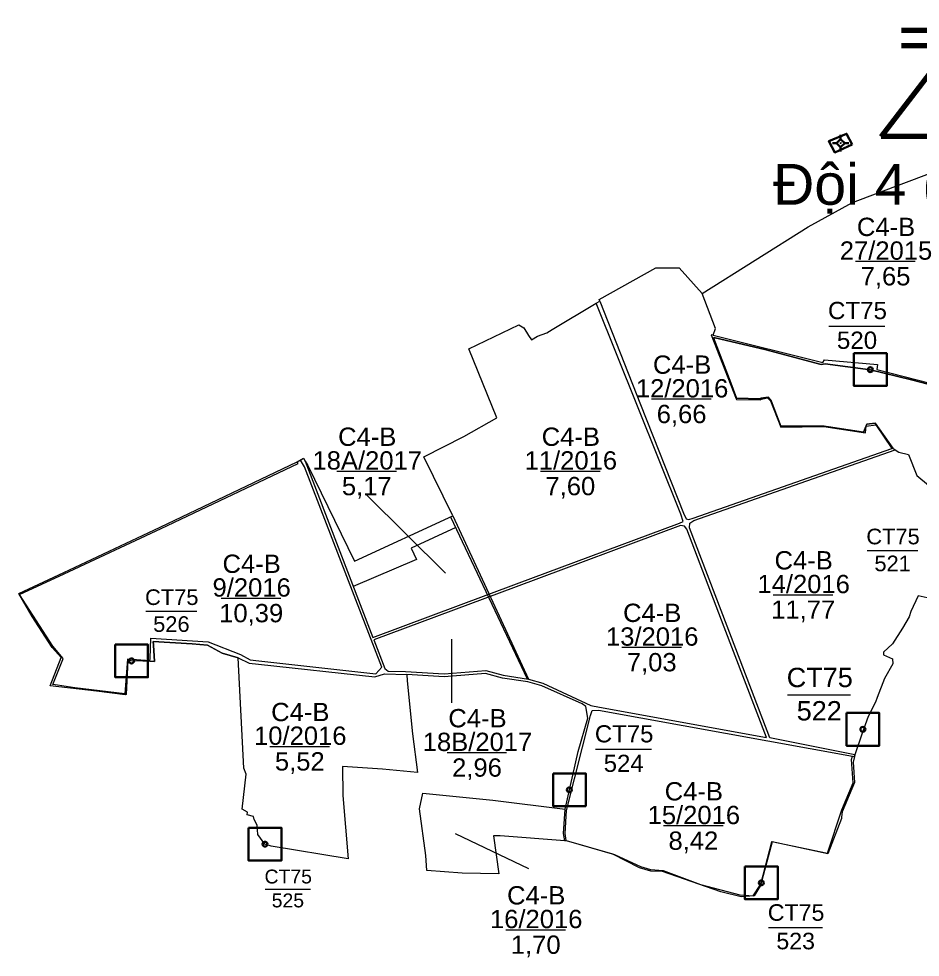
# Model space of a CAD drawing. Header units: metres. Extents: x 414177 to 417612, y 1525362 to 1528489.
# Drawn here: x 414177 to 415554, y 1527055 to 1528489 of the extents above; entities that cross this region are included whole.
import ezdxf
from ezdxf.enums import TextEntityAlignment as Align

# ---------------------------------------------------------------- set-up
doc = ezdxf.new("R2010")
doc.units = ezdxf.units.M
doc.header["$MEASUREMENT"] = 0
doc.linetypes.add('DGN Style 1', pattern=[5.902559, 0.009821, -5.892738])
doc.layers.add('RanhOne', color=1, linetype='Continuous', lineweight=0)
doc.layers.add('TruSo', color=1, linetype='Continuous', lineweight=106)
doc.styles.add('Style-Arial', font='arial.ttf')

# ---------------------------------------------------------------- blocks, each defined once
blk = doc.blocks.new('*U0')
at = {"color": 0, "linetype": 'Continuous', "lineweight": -2, "ltscale": 10, "flags": 128}
blk.add_lwpolyline([(-150, 150), (150, 150), (150, -150), (-150, -150), (-150, 150)], close=True, dxfattribs=at)
at = {"color": 0, "linetype": 'Continuous', "lineweight": -2, "ltscale": 10}
blk.add_circle((-0.02828, 0.016065), 22.5, dxfattribs=at)
blk = doc.blocks.new('*U40')
at = {"layer": 'RanhOne', "color": 3, "linetype": 'Continuous', "lineweight": 13}
blk.add_line((-66.520877, -1.660429), (63.750129, -1.660429), dxfattribs=at)
at = {"layer": 'RanhOne', "color": 3, "linetype": 'Continuous', "lineweight": 13, "style": 'Style-Arial'}
blk.add_text('7,65', height=40, dxfattribs=at).set_placement((-1.025137, -54.422685), align=Align.CENTER)
at = {"layer": 'RanhOne', "color": 3, "linetype": 'Continuous', "lineweight": 13, "insert": (-0.000029, 1.089388), "char_height": 40, "attachment_point": 8, "line_spacing_factor": 0.776524, "style": 'Style-Arial'}
blk.add_mtext('C4-B\\P27/2015', dxfattribs=at)
blk = doc.blocks.new('*U41')
at = {"layer": 'RanhOne', "color": 3, "linetype": 'Continuous', "lineweight": 13}
blk.add_line((-66.520877, -1.660429), (63.750129, -1.660429), dxfattribs=at)
at = {"layer": 'RanhOne', "color": 3, "linetype": 'Continuous', "lineweight": 13, "style": 'Style-Arial'}
blk.add_text('6,66', height=40, dxfattribs=at).set_placement((-1.025137, -54.422685), align=Align.CENTER)
at = {"layer": 'RanhOne', "color": 3, "linetype": 'Continuous', "lineweight": 13, "insert": (-0.000029, 1.089388), "char_height": 40, "attachment_point": 8, "line_spacing_factor": 0.776524, "style": 'Style-Arial'}
blk.add_mtext('C4-B\\P12/2016', dxfattribs=at)
blk = doc.blocks.new('*U42')
at = {"layer": 'RanhOne', "color": 3, "linetype": 'Continuous', "lineweight": 13}
blk.add_line((-66.520877, -1.660429), (63.750129, -1.660429), dxfattribs=at)
at = {"layer": 'RanhOne', "color": 3, "linetype": 'Continuous', "lineweight": 13, "style": 'Style-Arial'}
blk.add_text('7,60', height=40, dxfattribs=at).set_placement((-1.025137, -54.422685), align=Align.CENTER)
at = {"layer": 'RanhOne', "color": 3, "linetype": 'Continuous', "lineweight": 13, "insert": (-0.000029, 1.089388), "char_height": 40, "attachment_point": 8, "line_spacing_factor": 0.776524, "style": 'Style-Arial'}
blk.add_mtext('C4-B\\P11/2016', dxfattribs=at)
blk = doc.blocks.new('*U43')
at = {"layer": 'RanhOne', "color": 3, "linetype": 'Continuous', "lineweight": 13}
blk.add_line((-66.520877, -1.660429), (63.750129, -1.660429), dxfattribs=at)
at = {"layer": 'RanhOne', "color": 3, "linetype": 'Continuous', "lineweight": 13, "style": 'Style-Arial'}
blk.add_text('7,03', height=40, dxfattribs=at).set_placement((-1.025137, -54.422685), align=Align.CENTER)
at = {"layer": 'RanhOne', "color": 3, "linetype": 'Continuous', "lineweight": 13, "insert": (-0.000029, 1.089388), "char_height": 40, "attachment_point": 8, "line_spacing_factor": 0.776524, "style": 'Style-Arial'}
blk.add_mtext('C4-B\\P13/2016', dxfattribs=at)
blk = doc.blocks.new('*U44')
at = {"layer": 'RanhOne', "color": 3, "linetype": 'Continuous', "lineweight": 13}
blk.add_line((-66.520877, -1.660429), (63.750129, -1.660429), dxfattribs=at)
at = {"layer": 'RanhOne', "color": 3, "linetype": 'Continuous', "lineweight": 13, "style": 'Style-Arial'}
blk.add_text('11,77', height=40, dxfattribs=at).set_placement((-1.025137, -54.422685), align=Align.CENTER)
at = {"layer": 'RanhOne', "color": 3, "linetype": 'Continuous', "lineweight": 13, "insert": (-0.000029, 1.089388), "char_height": 40, "attachment_point": 8, "line_spacing_factor": 0.776524, "style": 'Style-Arial'}
blk.add_mtext('C4-B\\P14/2016', dxfattribs=at)
blk = doc.blocks.new('*U45')
at = {"layer": 'RanhOne', "color": 3, "linetype": 'Continuous', "lineweight": 13}
blk.add_line((-66.520877, -1.660429), (63.750129, -1.660429), dxfattribs=at)
at = {"layer": 'RanhOne', "color": 3, "linetype": 'Continuous', "lineweight": 13, "style": 'Style-Arial'}
blk.add_text('5,17', height=40, dxfattribs=at).set_placement((-1.025137, -54.422685), align=Align.CENTER)
at = {"layer": 'RanhOne', "color": 3, "linetype": 'Continuous', "lineweight": 13, "insert": (-0.000029, 1.089388), "char_height": 40, "attachment_point": 8, "line_spacing_factor": 0.776524, "style": 'Style-Arial'}
blk.add_mtext('C4-B\\P18A/2017', dxfattribs=at)
blk = doc.blocks.new('*U46')
at = {"layer": 'RanhOne', "color": 3, "linetype": 'Continuous', "lineweight": 13}
blk.add_line((-66.520877, -1.660429), (63.750129, -1.660429), dxfattribs=at)
at = {"layer": 'RanhOne', "color": 3, "linetype": 'Continuous', "lineweight": 13, "style": 'Style-Arial'}
blk.add_text('2,96', height=40, dxfattribs=at).set_placement((-1.025137, -54.422685), align=Align.CENTER)
at = {"layer": 'RanhOne', "color": 3, "linetype": 'Continuous', "lineweight": 13, "insert": (-0.000029, 1.089388), "char_height": 40, "attachment_point": 8, "line_spacing_factor": 0.776524, "style": 'Style-Arial'}
blk.add_mtext('C4-B\\P18B/2017', dxfattribs=at)
blk = doc.blocks.new('*U47')
at = {"layer": 'RanhOne', "color": 3, "linetype": 'Continuous', "lineweight": 13}
blk.add_line((-66.520877, -1.660429), (63.750129, -1.660429), dxfattribs=at)
at = {"layer": 'RanhOne', "color": 3, "linetype": 'Continuous', "lineweight": 13, "style": 'Style-Arial'}
blk.add_text('8,42', height=40, dxfattribs=at).set_placement((-1.025137, -54.422685), align=Align.CENTER)
at = {"layer": 'RanhOne', "color": 3, "linetype": 'Continuous', "lineweight": 13, "insert": (-0.000029, 1.089388), "char_height": 40, "attachment_point": 8, "line_spacing_factor": 0.776524, "style": 'Style-Arial'}
blk.add_mtext('C4-B\\P15/2016', dxfattribs=at)
blk = doc.blocks.new('*U48')
at = {"layer": 'RanhOne', "color": 3, "linetype": 'Continuous', "lineweight": 13}
blk.add_line((-66.520877, -1.660429), (63.750129, -1.660429), dxfattribs=at)
at = {"layer": 'RanhOne', "color": 3, "linetype": 'Continuous', "lineweight": 13, "style": 'Style-Arial'}
blk.add_text('1,70', height=40, dxfattribs=at).set_placement((-1.025137, -54.422685), align=Align.CENTER)
at = {"layer": 'RanhOne', "color": 3, "linetype": 'Continuous', "lineweight": 13, "insert": (-0.000029, 1.089388), "char_height": 40, "attachment_point": 8, "line_spacing_factor": 0.776524, "style": 'Style-Arial'}
blk.add_mtext('C4-B\\P16/2016', dxfattribs=at)
blk = doc.blocks.new('*U49')
at = {"layer": 'RanhOne', "color": 3, "linetype": 'Continuous', "lineweight": 13}
blk.add_line((-66.520877, -1.660429), (63.750129, -1.660429), dxfattribs=at)
at = {"layer": 'RanhOne', "color": 3, "linetype": 'Continuous', "lineweight": 13, "style": 'Style-Arial'}
blk.add_text('5,52', height=40, dxfattribs=at).set_placement((-1.025137, -54.422685), align=Align.CENTER)
at = {"layer": 'RanhOne', "color": 3, "linetype": 'Continuous', "lineweight": 13, "insert": (-0.000029, 1.089388), "char_height": 40, "attachment_point": 8, "line_spacing_factor": 0.776524, "style": 'Style-Arial'}
blk.add_mtext('C4-B\\P10/2016', dxfattribs=at)
blk = doc.blocks.new('*U50')
at = {"layer": 'RanhOne', "color": 3, "linetype": 'Continuous', "lineweight": 13}
blk.add_line((-66.520877, -1.660429), (63.750129, -1.660429), dxfattribs=at)
at = {"layer": 'RanhOne', "color": 3, "linetype": 'Continuous', "lineweight": 13, "style": 'Style-Arial'}
blk.add_text('10,39', height=40, dxfattribs=at).set_placement((-1.025137, -54.422685), align=Align.CENTER)
at = {"layer": 'RanhOne', "color": 3, "linetype": 'Continuous', "lineweight": 13, "insert": (-0.000029, 1.089388), "char_height": 40, "attachment_point": 8, "line_spacing_factor": 0.776524, "style": 'Style-Arial'}
blk.add_mtext('C4-B\\P9/2016', dxfattribs=at)
blk = doc.blocks.new('CENTRD_1')
at = {"layer": 'RanhOne', "linetype": 'Continuous', "lineweight": 30}
h = blk.add_hatch(color=5, dxfattribs=at)
edge = h.paths.add_edge_path()
edge.add_arc((0, 0), 1.5, 0, 360)
at = {"layer": 'RanhOne', "color": 5, "linetype": 'Continuous', "lineweight": 30}
for p, q in [((-6.25, 0), (-12.5, 0)), ((0, 6.25), (-6.25, 0)), ((-6.25, 0), (0, -6.25)), ((0, 12.5), (0, 6.25)), ((6.25, 0), (0, 6.25)), ((0, -6.25), (6.25, 0)), ((12.5, 0), (6.25, 0)), ((0, -6.25), (0, -12.5))]:
    blk.add_line(p, q, dxfattribs=at)
blk = doc.blocks.new('*U54')
at = {"layer": 'RanhOne', "color": 3, "linetype": 'Continuous', "lineweight": 13}
blk.add_line((-66.520877, -1.660429), (63.750129, -1.660429), dxfattribs=at)
at = {"layer": 'RanhOne', "color": 3, "linetype": 'Continuous', "lineweight": 13, "style": 'Style-Arial'}
for s, p in [('CT75', (-0.000029, 14.422722)), ('525', (-1.025137, -54.422685))]:
    blk.add_text(s, height=40, dxfattribs=at).set_placement(p, align=Align.CENTER)
blk = doc.blocks.new('*U71')
at = {"layer": 'RanhOne', "color": 3, "linetype": 'Continuous', "lineweight": 13}
blk.add_line((-66.520877, -1.660429), (63.750129, -1.660429), dxfattribs=at)
at = {"layer": 'RanhOne', "color": 3, "linetype": 'Continuous', "lineweight": 13, "style": 'Style-Arial'}
for s, p in [('CT75', (-0.000029, 14.422722)), ('520', (-1.025137, -54.422685))]:
    blk.add_text(s, height=40, dxfattribs=at).set_placement(p, align=Align.CENTER)
blk = doc.blocks.new('*U72')
at = {"layer": 'RanhOne', "color": 3, "linetype": 'Continuous', "lineweight": 13}
blk.add_line((-66.520877, -1.660429), (63.750129, -1.660429), dxfattribs=at)
at = {"layer": 'RanhOne', "color": 3, "linetype": 'Continuous', "lineweight": 13, "style": 'Style-Arial'}
for s, p in [('CT75', (-0.000029, 14.422722)), ('521', (-1.025137, -54.422685))]:
    blk.add_text(s, height=40, dxfattribs=at).set_placement(p, align=Align.CENTER)
blk = doc.blocks.new('*U73')
at = {"layer": 'RanhOne', "color": 3, "linetype": 'Continuous', "lineweight": 13}
blk.add_line((-66.520877, -1.660429), (63.750129, -1.660429), dxfattribs=at)
at = {"layer": 'RanhOne', "color": 3, "linetype": 'Continuous', "lineweight": 13, "style": 'Style-Arial'}
for s, p in [('CT75', (-0.000029, 14.422722)), ('522', (-1.025137, -54.422685))]:
    blk.add_text(s, height=40, dxfattribs=at).set_placement(p, align=Align.CENTER)
blk = doc.blocks.new('*U74')
at = {"layer": 'RanhOne', "color": 3, "linetype": 'Continuous', "lineweight": 13}
blk.add_line((-66.520877, -1.660429), (63.750129, -1.660429), dxfattribs=at)
at = {"layer": 'RanhOne', "color": 3, "linetype": 'Continuous', "lineweight": 13, "style": 'Style-Arial'}
for s, p in [('CT75', (-0.000029, 14.422722)), ('524', (-1.025137, -54.422685))]:
    blk.add_text(s, height=40, dxfattribs=at).set_placement(p, align=Align.CENTER)
blk = doc.blocks.new('*U75')
at = {"layer": 'RanhOne', "color": 3, "linetype": 'Continuous', "lineweight": 13}
blk.add_line((-66.520877, -1.660429), (63.750129, -1.660429), dxfattribs=at)
at = {"layer": 'RanhOne', "color": 3, "linetype": 'Continuous', "lineweight": 13, "style": 'Style-Arial'}
for s, p in [('CT75', (-0.000029, 14.422722)), ('523', (-1.025137, -54.422685))]:
    blk.add_text(s, height=40, dxfattribs=at).set_placement(p, align=Align.CENTER)
blk = doc.blocks.new('*U76')
at = {"layer": 'RanhOne', "color": 3, "linetype": 'Continuous', "lineweight": 13}
blk.add_line((-66.520877, -1.660429), (63.750129, -1.660429), dxfattribs=at)
at = {"layer": 'RanhOne', "color": 3, "linetype": 'Continuous', "lineweight": 13, "style": 'Style-Arial'}
for s, p in [('CT75', (-0.000029, 14.422722)), ('526', (-1.025137, -54.422685))]:
    blk.add_text(s, height=40, dxfattribs=at).set_placement(p, align=Align.CENTER)
blk = doc.blocks.new('*U78')
at = {"layer": 'TruSo', "color": 1, "linetype": 'Continuous', "lineweight": 106}
for p, q in [((-1.00498, 13.016671), (-1.00498, 58.941787)), ((-36.158004, 47.398274), (33.778137, 47.398274)), ((-35.952007, 32.006922), (33.984135, 32.006922))]:
    blk.add_line(p, q, dxfattribs=at)
at = {"layer": 'TruSo', "color": 1, "linetype": 'Continuous', "lineweight": 106, "flags": 128}
blk.add_lwpolyline([(-56.477401, -58.942446), (-1.00498, 13.016671), (56.477968, -58.889332), (-56.477401, -58.942446)], close=True, dxfattribs=at)
blk = doc.blocks.new('*U77')
at = {"layer": 'TruSo', "color": 1, "linetype": 'Continuous', "lineweight": 106, "xscale": 1.5248, "yscale": 1.5248, "zscale": 1.5248}
blk.add_blockref('*U78', (-19.953073, 67.811554), dxfattribs=at)
at = {"layer": 'RanhOne', "color": 7, "linetype": 'Continuous', "lineweight": 0, "style": 'Style-Arial'}
blk.add_text('Đội 4 (Trụ sở)', height=62.5, dxfattribs=at).set_placement((0.000165, -95.186062), align=Align.MIDDLE_CENTER)

msp = doc.modelspace()

# ---------------------------------------------------------------- linework, layer by layer
at = {"layer": 'RanhOne', "color": 3, "linetype": 'Continuous', "lineweight": 0}
for p, q in [((415058.924, 1528054.062), (415064.3518, 1528057.1629)), ((415510.4959, 1527832.0487), (415511.638, 1527832.448)), ((415511.638, 1527832.448), (415515.1677, 1527830.1573)), ((414602.454, 1527811.615), (414607.2905, 1527814.5221)), ((414377.4552, 1527507.2148), (414377.4807, 1527507.8103)), ((415449.969, 1527362.276), (415453.233, 1527361.6864)), ((415453.233, 1527361.6864), (415453.837, 1527364.266)), ((415010.7731, 1527233.2044), (415013.1719, 1527233.4326))]:
    msp.add_line(p, q, dxfattribs=at)
at = {"layer": 'RanhOne', "color": 7, "linetype": 'Continuous', "lineweight": 0}
for p, q in [((414708.543156, 1527760.81646), (414828.815565, 1527641.733915)), ((414836.602198, 1527727.962346), (414953.370013, 1527480.416055)), ((414839.899, 1527729.482), (414955.4446, 1527480.1029)), ((414838.25419, 1527443.535973), (414838.25419, 1527541.061945)), ((414955.942055, 1527190.184736), (414844.251651, 1527243.66672))]:
    msp.add_line(p, q, dxfattribs=at)
at = {"layer": 'RanhOne', "color": 3, "linetype": 'DGN Style 1', "lineweight": 0}
msp.add_line((415010.7731, 1527232.8703), (415010.7731, 1527233.2044), dxfattribs=at)
at = {"layer": 'RanhOne', "color": 5, "linetype": 'Continuous', "lineweight": 30, "flags": 128}
msp.add_lwpolyline([(415449.75, 1528296.39), (415441.11, 1528312.81), (415413.92, 1528301.36), (415423.03, 1528284.31), (415449.75, 1528296.39)], dxfattribs=at)
at = {"layer": 'RanhOne', "color": 3, "linetype": 'Continuous', "lineweight": 13, "flags": 128}
for points in [[(415568.678, 1527603.249), (415550.6, 1527607.25), (415539.2, 1527582.99), (415536.931, 1527575.2602), (415526.556, 1527557.699), (415511.306, 1527533.748), (415497.394, 1527520.902), (415497.647, 1527516.887), (415511.493, 1527510.888), (415512.013, 1527503.542), (415499.225, 1527481.104), (415488.112, 1527451.805), (415485.071, 1527444.735), (415474.06, 1527422.81), (415465.11, 1527397.55), (415453.837, 1527364.266), (415451.22, 1527353.09), (415453.503, 1527321.969), (415434.42, 1527277.29), (415433.6, 1527269.22), (415433.33, 1527267.06), (415412.7718, 1527212.8645), (415327.679, 1527231.279), (415309.924, 1527164.878), (415300.032, 1527148.844), (415279.951, 1527147.664), (415249.338, 1527154.989), (415160.196, 1527185.988), (415142.451, 1527186.873), (415125.108, 1527191.58), (415084.456, 1527212.493), (415013.254, 1527232.919), (415010.827, 1527232.866), (414912.3, 1527240.72), (414902.152, 1527240.713), (414910.1281, 1527182.7678), (414854.37, 1527183.34), (414800.3653, 1527187.6756), (414798.554, 1527210.539), (414789.16, 1527281.98), (414794.1, 1527305.77), (414900.79, 1527295), (415011.41, 1527281.47), (415031.45, 1527369.17), (415045.87, 1527420.38), (415043.23, 1527438.37), (415037.51, 1527442.27), (414975.765, 1527469.471), (414954.488, 1527475.797), (414915.651, 1527481.597), (414890.03, 1527488.59), (414826.685, 1527483.607), (414769.9186, 1527486.8947), (414770.18, 1527477.53), (414778.57, 1527396.54), (414786.16, 1527337.24), (414732.6, 1527342.51), (414671.52, 1527346.4), (414672.16, 1527302.43), (414680.0274, 1527205.3563), (414562.31, 1527224.644), (414552.912, 1527227.949), (414542.421, 1527242.49), (414541.223, 1527256.985), (414536.596, 1527265.588), (414535.833, 1527270.145), (414526.006, 1527272.767), (414526.207, 1527276.674), (414518.22, 1527281.452), (414524.392, 1527334.743), (414520.711, 1527343.694), (414512.1, 1527512.22), (414487.94, 1527519.335), (414465.131, 1527531.743), (414441.95, 1527533.909), (414382.5627, 1527537.4396), (414382.98, 1527531.56), (414384.2647, 1527507.0648), (414348.808, 1527507.846), (414343.792, 1527508.533), (414341.389, 1527456.258), (414339.6, 1527456.043), (414295.886, 1527461.533), (414225.058, 1527469.688), (414242.16, 1527512.732), (414228.076, 1527528.489), (414197.778, 1527575.441), (414177.184, 1527610.567), (414245.814, 1527642.863), (414393.027, 1527712.136), (414602.454, 1527811.615), (414612.184, 1527817.4634), (414614.38, 1527812.96), (414618.432, 1527806.442), (414689.616, 1527659.988), (414839.899, 1527729.482), (414795.6875, 1527819.7026), (414856.683, 1527850.4211), (414907.21, 1527879.051), (414864.19, 1527984.601), (414940.703, 1528020.877), (414948.563, 1528016.316), (414955.31, 1528004.8), (414960.154, 1527998.393), (414969.341, 1528003.99), (414983.507, 1528009), (414991.413, 1528014.171), (415058.924, 1528054.062), (415064.3518, 1528057.1629), (415063.331, 1528059.744), (415149.875, 1528108.119), (415185.415, 1528108.334), (415220.481, 1528068.997), (415382.269, 1528170.598), (415449.967, 1528207.675), (415607.195, 1528267.164)], [(415628.2, 1527914.37), (415540.44, 1527937.006), (415477.744, 1527952.466), (415408.262, 1527961.267), (415402.594, 1527960.517), (415316.245, 1527983.567), (415240.314, 1528001.094), (415237.89, 1528001.4), (415264.34, 1527932.44), (415273.15, 1527908.99), (415309.22, 1527908.19), (415310.981, 1527908.863), (415321.185, 1527910.485), (415325.808, 1527905.035), (415340.937, 1527866.119), (415406.7906, 1527866.462), (415413.416, 1527865.511), (415467.162, 1527857.188), (415472.155, 1527869.5466), (415484.78, 1527871.05), (415511.638, 1527832.448), (415520.7, 1527826.567), (415535.598, 1527823.181), (415548.645, 1527790.846), (415566.0773, 1527776.1225)]]:
    msp.add_lwpolyline(points, dxfattribs=at)
at = {"layer": 'RanhOne', "color": 3, "linetype": 'Continuous', "lineweight": 0, "flags": 128}
for points in [[(415220.481, 1528068.997), (415382.269, 1528170.598), (415449.967, 1528207.675), (415607.195, 1528267.164)], [(415064.3518, 1528057.1629), (415063.331, 1528059.744), (415149.875, 1528108.119), (415185.415, 1528108.334), (415220.481, 1528068.997)], [(415064.3518, 1528057.1629), (415126.712, 1527899.4909), (415192.307, 1527733.64), (415196.336, 1527724.781), (415200.457, 1527723.882), (415206.828, 1527725.875), (415510.4959, 1527832.0487)], [(415237.527, 1528005.263), (415241.03, 1528015.704), (415220.481, 1528068.997)], [(414614.38, 1527812.96), (414717.8089, 1527543.5709), (414937.1971, 1527625.4507), (415186.028, 1527718.319), (415191.559, 1527720.921), (415188.294, 1527731.831), (415122.0499, 1527896.8298), (415058.924, 1528054.062)], [(414614.38, 1527812.96), (414618.432, 1527806.442), (414689.616, 1527659.988), (414839.899, 1527729.482), (414795.6875, 1527819.7026), (414856.683, 1527850.4211), (414907.21, 1527879.051), (414864.19, 1527984.601), (414940.703, 1528020.877), (414948.563, 1528016.316), (414955.31, 1528004.8), (414960.154, 1527998.393), (414969.341, 1528003.99), (414983.507, 1528009), (414991.413, 1528014.171), (415058.924, 1528054.062)], [(415237.527, 1528005.263), (415234.2421, 1528006.0112), (415272.389, 1527908.054), (415273.262, 1527906.938), (415309.3312, 1527906.6126), (415311.2106, 1527907.6465), (415320.6646, 1527909.4219), (415324.8815, 1527904.8001), (415340.718, 1527864.804), (415406.513, 1527865.558), (415469.819, 1527856.159), (415471.228, 1527866.464), (415486.057, 1527868.093), (415510.4959, 1527832.0487)], [(415237.527, 1528005.263), (415404.848, 1527963.303), (415407.573, 1527967.435), (415488.543, 1527960.637), (415487.106, 1527952.808), (415568.622, 1527931.932), (415577.3291, 1527929.6352)], [(415511.638, 1527832.448), (415484.78, 1527871.05), (415472.155, 1527869.5466), (415467.162, 1527857.188), (415413.416, 1527865.511), (415406.7906, 1527866.462), (415340.937, 1527866.119), (415325.808, 1527905.035), (415321.185, 1527910.485), (415310.981, 1527908.863), (415309.22, 1527908.19), (415273.15, 1527908.99), (415264.34, 1527932.44), (415237.89, 1528001.4), (415240.314, 1528001.094), (415316.245, 1527983.567), (415402.594, 1527960.517), (415408.262, 1527961.267), (415477.744, 1527952.466), (415540.44, 1527937.006), (415628.2, 1527914.37)], [(415453.837, 1527364.266), (415324.1328, 1527390.0871), (415258.7527, 1527560.9054), (415201.298, 1527710.884), (415201.633, 1527718.071), (415207.878, 1527722.018), (415515.1677, 1527830.1573)], [(415515.1677, 1527830.1573), (415520.7, 1527826.567), (415535.598, 1527823.181), (415548.645, 1527790.846), (415566.0773, 1527776.1225)], [(414377.4807, 1527507.8103), (414377.6289, 1527511.2656), (414378.9786, 1527542.7406), (414466.4756, 1527536.6652), (414515.7452, 1527517.7829), (414530.6439, 1527509.403), (414543.6806, 1527507.9955), (414722.1681, 1527488.2584), (414731.684, 1527498.254), (414613.369, 1527804.193), (414607.2905, 1527814.5221)], [(414607.2905, 1527814.5221), (414612.184, 1527817.4634), (414614.38, 1527812.96)], [(414377.4552, 1527507.2148), (414348.808, 1527507.846), (414343.792, 1527508.533), (414341.389, 1527456.258), (414339.6, 1527456.043), (414295.886, 1527461.533), (414225.058, 1527469.688), (414242.16, 1527512.732), (414228.076, 1527528.489), (414197.778, 1527575.441), (414177.184, 1527610.567), (414245.814, 1527642.863), (414393.027, 1527712.136), (414602.454, 1527811.615)], [(414377.4807, 1527507.8103), (414343.311, 1527510.257), (414339.2007, 1527457.5327), (414262.63, 1527466.848), (414236.2392, 1527470.796), (414229.234, 1527471.844), (414244.619, 1527509.668), (414245.1084, 1527511.2367), (414229.2743, 1527530.0742), (414178.4414, 1527609.1272), (414246.6431, 1527640.9027), (414394.4589, 1527709.771), (414603.5683, 1527809.1746), (414602.454, 1527811.615)], [(415318.9554, 1527391.0224), (415254.4464, 1527559.3659), (415197.082, 1527709.065), (415193.661, 1527713.325), (415187.6374, 1527714.6502), (414936.7748, 1527621.0235), (414719.2403, 1527539.8356), (414735.987, 1527496.136), (414741.281, 1527492.028), (414767.711, 1527491.489), (414826.639, 1527488.017), (414890.4492, 1527493.0365), (414916.5584, 1527485.9103), (414955.4446, 1527480.1029), (414977.3225, 1527473.5982), (415050.7158, 1527439.7261), (415063.642, 1527437.141), (415318.9554, 1527391.0224)], [(415568.678, 1527603.249), (415550.6, 1527607.25), (415539.2, 1527582.99), (415536.931, 1527575.2602), (415526.556, 1527557.699), (415511.306, 1527533.748), (415497.394, 1527520.902), (415497.647, 1527516.887), (415511.493, 1527510.888), (415512.013, 1527503.542), (415499.225, 1527481.104), (415488.112, 1527451.805), (415485.071, 1527444.735), (415474.06, 1527422.81), (415465.11, 1527397.55), (415453.837, 1527364.266)], [(414377.4552, 1527507.2148), (414384.2647, 1527507.0648), (414382.98, 1527531.56), (414382.5627, 1527537.4396), (414441.95, 1527533.909), (414465.131, 1527531.743), (414487.94, 1527519.335), (414512.1, 1527512.22)], [(414769.9186, 1527486.8947), (414770.18, 1527477.53), (414778.57, 1527396.54), (414786.16, 1527337.24), (414732.6, 1527342.51), (414671.52, 1527346.4), (414672.16, 1527302.43), (414680.0274, 1527205.3563), (414562.31, 1527224.644), (414552.912, 1527227.949), (414542.421, 1527242.49), (414541.223, 1527256.985), (414536.596, 1527265.588), (414535.833, 1527270.145), (414526.006, 1527272.767), (414526.207, 1527276.674), (414518.22, 1527281.452), (414524.392, 1527334.743), (414520.711, 1527343.694), (414512.1, 1527512.22)], [(414512.1, 1527512.22), (414529.087, 1527504.542), (414543.138, 1527503.025), (414720.883, 1527483.37), (414735.539, 1527488.129), (414769.9186, 1527486.8947)], [(415011.41, 1527281.47), (415031.45, 1527369.17), (415045.87, 1527420.38), (415043.23, 1527438.37), (415037.51, 1527442.27), (414975.765, 1527469.471), (414954.488, 1527475.797), (414915.651, 1527481.597), (414890.03, 1527488.59), (414826.685, 1527483.607), (414769.9186, 1527486.8947)], [(415013.1719, 1527233.4326), (415011.4774, 1527244.0357), (415013.5899, 1527279.4106), (415049.98, 1527424.426), (415052.81, 1527431.876), (415062.156, 1527432.328), (415449.969, 1527362.276)], [(415453.233, 1527361.6864), (415451.22, 1527353.09), (415453.503, 1527321.969), (415434.42, 1527277.29), (415433.6, 1527269.22), (415433.33, 1527267.06), (415412.7718, 1527212.8645), (415327.679, 1527231.279), (415309.924, 1527164.878), (415300.032, 1527148.844), (415279.951, 1527147.664), (415249.338, 1527154.989), (415160.196, 1527185.988), (415142.451, 1527186.873), (415125.108, 1527191.58), (415084.456, 1527212.493), (415013.254, 1527232.919), (415010.827, 1527232.866), (415010.7731, 1527232.8703)], [(415013.1719, 1527233.4326), (415086.668, 1527211.961), (415126.5421, 1527193.8703), (415142.003, 1527189.331), (415161.0569, 1527187.4147), (415217.971, 1527166.497), (415277.9566, 1527150.3197), (415298.4989, 1527149.1989), (415310.0443, 1527167.011), (415326.797, 1527231.499), (415326.8393, 1527231.7074), (415411.905, 1527214.212), (415433.7938, 1527280.0494), (415451.039, 1527321.522), (415448.898, 1527357.099), (415449.969, 1527362.276)], [(415010.7731, 1527232.8703), (414912.3, 1527240.72), (414902.152, 1527240.713), (414910.1281, 1527182.7678), (414854.37, 1527183.34), (414800.3653, 1527187.6756), (414798.554, 1527210.539), (414789.16, 1527281.98), (414794.1, 1527305.77), (414900.79, 1527295), (415011.41, 1527281.47)], [(415010.7731, 1527233.2044), (415009.066, 1527243.917), (415011.41, 1527281.47)]]:
    msp.add_lwpolyline(points, dxfattribs=at)
at = {"layer": 'RanhOne', "color": 7, "linetype": 'Continuous', "lineweight": 0, "flags": 128}
msp.add_lwpolyline([(414844.701698, 1527711.38995), (414776.300162, 1527679.859204), (414784.283628, 1527662.540194), (414687.967368, 1527621.18796)], dxfattribs=at)

# ---------------------------------------------------------------- block references
at = {"layer": 'RanhOne', "color": 5, "linetype": 'Continuous', "lineweight": 30}
msp.add_blockref('CENTRD_1', (415432.01, 1528298.56), dxfattribs=at)
at = {"layer": 'RanhOne', "color": 3, "linetype": 'Continuous', "lineweight": 13}
for name, p, xscale, yscale, zscale in [('*U40', (415501.384823, 1528119.381989), 0.698935, 0.698935, 0.698935), ('*U71', (415457.779705, 1528020.274325), 0.658986, 0.658986, 0.658986), ('*U41', (415190.01416, 1527908.964344), 0.698935, 0.698935, 0.698935), ('*U45', (414709.25966, 1527798.854376), 0.698935, 0.698935, 0.698935), ('*U42', (415020.118898, 1527798.854376), 0.698935, 0.698935, 0.698935), ('*U72', (415512.087592, 1527677.221903), 0.596897, 0.596897, 0.596897), ('*U50', (414532.777023, 1527604.814066), 0.698935, 0.698935, 0.698935), ('*U44', (415375.640466, 1527610.094432), 0.698935, 0.698935, 0.698935), ('*U76', (414410.791032, 1527584.565842), 0.596897, 0.596897, 0.596897), ('*U43', (415144.394136, 1527529.871456), 0.698935, 0.698935, 0.698935), ('*U73', (415400.210661, 1527457.039229), 0.738663, 0.738663, 0.738663), ('*U49', (414607.007881, 1527378.400446), 0.698935, 0.698935, 0.698935), ('*U46', (414877.581818, 1527368.962448), 0.698935, 0.698935, 0.698935), ('*U74', (415101.499879, 1527373.872133), 0.654259, 0.654259, 0.654259), ('*U47', (415207.933717, 1527257.279481), 0.698935, 0.698935, 0.698935), ('*U54', (414588.615294, 1527160.186686), 0.530101, 0.530101, 0.530101), ('*U48', (414967.248762, 1527098.406528), 0.698935, 0.698935, 0.698935), ('*U75', (415364.060475, 1527101.698414), 0.632521, 0.632521, 0.632521)]:
    msp.add_blockref(name, p, dxfattribs=dict(at, xscale=xscale, yscale=yscale, zscale=zscale))
at = {"layer": 'RanhOne', "color": 3, "linetype": 'Continuous', "lineweight": 30, "ltscale": 1.666667, "xscale": 0.166667, "yscale": 0.166667, "zscale": 0.166667}
for p in [(415477.42, 1527952.686), (414349.421, 1527507.751), (415466.092, 1527403.279), (415017.92, 1527310.908), (414553.122713, 1527227.874323), (415310.946, 1527168.752)]:
    msp.add_blockref('*U0', p, dxfattribs=at)
at = {"layer": 'TruSo', "color": 1, "linetype": 'Continuous', "lineweight": 106}
msp.add_blockref('*U77', (415599.973946, 1528330.851347), dxfattribs=at)

# ---------------------------------------------------------------- texts
at = {"layer": 'RanhOne', "color": 7, "linetype": 'Continuous', "lineweight": 13, "style": 'Style-Arial'}
msp.add_text('Đội 4 (Nhà công vụ)', height=1.5625, dxfattribs=at).set_placement((415424.487209, 1528298.827969))

doc.saveas('drawing.dxf')
